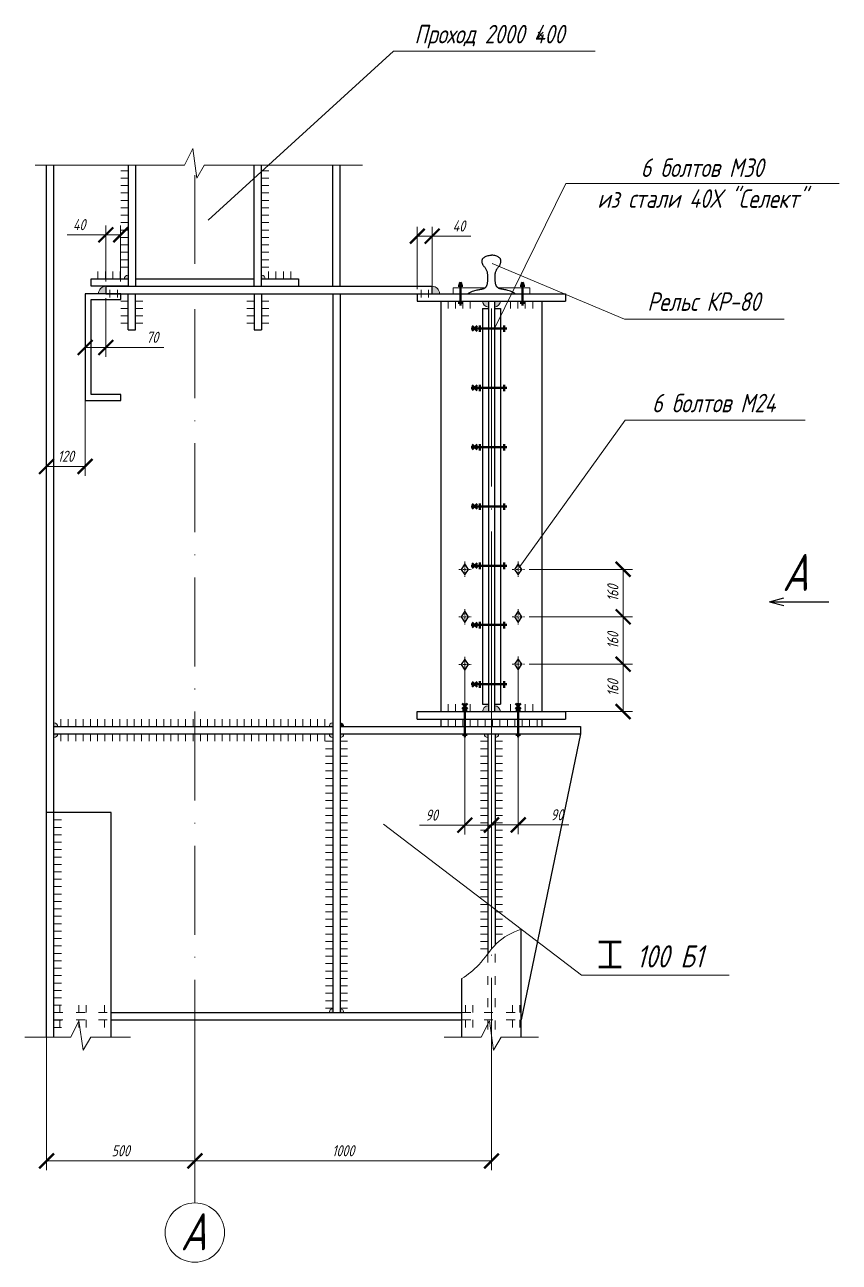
# Model space of a CAD drawing. Header units: millimetres. Extents: x 1665 to 4316, y 443 to 1647.
# Drawn here: x 2274.4 to 2384.2, y 1363 to 1530 of the extents above; entities that cross this region are included whole.
import ezdxf

# ---------------------------------------------------------------- set-up
doc = ezdxf.new("R2010")
doc.units = ezdxf.units.MM
for name, pattern in [('ACAD_ISO03W100', [30, 12, -18]), ('ACAD_ISO04W100', [30, 24, -3, 0, -3]), ('ACAD_ISO10W100', [18, 12, -3, 0, -3])]:
    doc.linetypes.add(name, pattern=pattern)
doc.layers.get('0').update_dxf_attribs({"lineweight": 18})
doc.layers.add('2', color=213, linetype='Continuous', lineweight=20)
doc.styles.get("Standard").update_dxf_attribs({"font": 'romans.shx', "width": 0.75, "oblique": 15, "height": 1.5})
doc.dimstyles.new('ISO-25', dxfattribs={"dimtxt": 1.5, "dimasz": 2, "dimexe": 1.25, "dimexo": 0.625, "dimtad": 1, "dimtxsty": 'Standard', "dimblk": 'ARCHTICK', "dimcen": 2.5, "dimadec": 0, "dimazin": 0, "dimtfac": 1, "dimtmove": 0, "dimatfit": 3, "dimldrblk": 'NONE', "dimfxl": 1, "dimlwd": 18, "dimlwe": 18, "dimarcsym": 0})

# ---------------------------------------------------------------- blocks, each defined once
blk = doc.blocks.new('_ArchTick')
at = {"color": 0, "linetype": 'ByBlock', "const_width": 0.15}
blk.add_lwpolyline([(-0.5, -0.5), (0.5, 0.5)], dxfattribs=at)
blk = doc.blocks.new('*D274')
at = {"color": 0, "lineweight": 18, "transparency": 16777216}
for p, q in [((2277.3, 1493.06), (2277.3, 1469.12)), ((2282.5, 1493.06), (2282.5, 1469.12)), ((2277.3, 1470.37), (2282.5, 1470.37))]:
    blk.add_line(p, q, dxfattribs=at)
at = {"layer": 'Defpoints', "color": 0, "transparency": 16777216}
for p in [(2277.3, 1493.69), (2282.5, 1493.69), (2282.5, 1470.37)]:
    blk.add_point(p, dxfattribs=at)
at = {"color": 0, "lineweight": 18, "transparency": 16777216, "xscale": 2, "yscale": 2, "zscale": 2, "rotation": 180}
blk.add_blockref('_ArchTick', (2277.3, 1470.37), dxfattribs=at)
at = {"color": 0, "lineweight": 18, "transparency": 16777216, "xscale": 2, "yscale": 2, "zscale": 2}
blk.add_blockref('_ArchTick', (2282.5, 1470.37), dxfattribs=at)
at = {"color": 0, "transparency": 16777216, "insert": (2279.9, 1471.75), "char_height": 1.5, "attachment_point": 5}
blk.add_mtext('120', dxfattribs=at)
blk = doc.blocks.new('_None')
blk = doc.blocks.new('*D275')
at = {"color": 0, "lineweight": 18, "transparency": 16777216}
for p, q in [((2327.3, 1494.31), (2327.3, 1502.7)), ((2327.3, 1501.45), (2329.3, 1501.45)), ((2329.3, 1494.31), (2329.3, 1502.7)), ((2329.3, 1501.45), (2334.51, 1501.45))]:
    blk.add_line(p, q, dxfattribs=at)
at = {"layer": 'Defpoints', "color": 0, "transparency": 16777216}
for p in [(2329.3, 1501.45), (2327.3, 1493.69), (2329.3, 1493.69)]:
    blk.add_point(p, dxfattribs=at)
at = {"color": 0, "lineweight": 18, "transparency": 16777216, "xscale": 2, "yscale": 2, "zscale": 2, "rotation": 180}
blk.add_blockref('_ArchTick', (2327.3, 1501.45), dxfattribs=at)
at = {"color": 0, "lineweight": 18, "transparency": 16777216, "xscale": 2, "yscale": 2, "zscale": 2}
blk.add_blockref('_ArchTick', (2329.3, 1501.45), dxfattribs=at)
at = {"color": 0, "transparency": 16777216, "insert": (2332.91, 1502.82), "char_height": 1.5, "attachment_point": 5}
blk.add_mtext('40', dxfattribs=at)
blk = doc.blocks.new('*D276')
at = {"color": 0, "lineweight": 18, "transparency": 16777216}
for p, q in [((2285.3, 1495.31), (2285.3, 1502.88)), ((2287.3, 1495.31), (2287.3, 1502.88)), ((2285.3, 1501.63), (2280.09, 1501.63)), ((2287.3, 1501.63), (2285.3, 1501.63))]:
    blk.add_line(p, q, dxfattribs=at)
at = {"layer": 'Defpoints', "color": 0, "transparency": 16777216}
for p in [(2287.3, 1501.63), (2285.3, 1494.69), (2287.3, 1494.69)]:
    blk.add_point(p, dxfattribs=at)
at = {"color": 0, "lineweight": 18, "transparency": 16777216, "xscale": 2, "yscale": 2, "zscale": 2, "rotation": 180}
blk.add_blockref('_ArchTick', (2285.3, 1501.63), dxfattribs=at)
at = {"color": 0, "lineweight": 18, "transparency": 16777216, "xscale": 2, "yscale": 2, "zscale": 2}
blk.add_blockref('_ArchTick', (2287.3, 1501.63), dxfattribs=at)
at = {"color": 0, "transparency": 16777216, "insert": (2281.7, 1503), "char_height": 1.5, "attachment_point": 5}
blk.add_mtext('40', dxfattribs=at)
blk = doc.blocks.new('*D277')
at = {"color": 0, "lineweight": 18, "transparency": 16777216}
for p, q in [((2282.5, 1493.06), (2282.5, 1485.17)), ((2285.3, 1493.06), (2285.3, 1485.17)), ((2282.5, 1486.42), (2285.3, 1486.42)), ((2285.3, 1486.42), (2293.12, 1486.42))]:
    blk.add_line(p, q, dxfattribs=at)
at = {"layer": 'Defpoints', "color": 0, "transparency": 16777216}
for p in [(2282.5, 1493.69), (2285.3, 1493.69), (2282.5, 1486.42)]:
    blk.add_point(p, dxfattribs=at)
at = {"color": 0, "lineweight": 18, "transparency": 16777216, "xscale": 2, "yscale": 2, "zscale": 2, "rotation": 180}
blk.add_blockref('_ArchTick', (2282.5, 1486.42), dxfattribs=at)
at = {"color": 0, "lineweight": 18, "transparency": 16777216, "xscale": 2, "yscale": 2, "zscale": 2}
blk.add_blockref('_ArchTick', (2285.3, 1486.42), dxfattribs=at)
at = {"color": 0, "transparency": 16777216, "insert": (2291.56, 1487.8), "char_height": 1.5, "attachment_point": 5}
blk.add_mtext('70', dxfattribs=at)
blk = doc.blocks.new('*D278')
at = {"color": 0, "lineweight": 18, "transparency": 16777216}
for p, q in [((2333.7, 1444), (2333.7, 1420.71)), ((2337.3, 1438.66), (2337.3, 1420.71)), ((2333.7, 1421.96), (2327.61, 1421.96)), ((2337.3, 1421.96), (2333.7, 1421.96))]:
    blk.add_line(p, q, dxfattribs=at)
at = {"layer": 'Defpoints', "color": 0, "transparency": 16777216}
for p in [(2333.7, 1444.62), (2337.3, 1439.29), (2333.7, 1421.96)]:
    blk.add_point(p, dxfattribs=at)
at = {"color": 0, "lineweight": 18, "transparency": 16777216, "xscale": 2, "yscale": 2, "zscale": 2, "rotation": 180}
blk.add_blockref('_ArchTick', (2333.7, 1421.96), dxfattribs=at)
at = {"color": 0, "lineweight": 18, "transparency": 16777216, "xscale": 2, "yscale": 2, "zscale": 2}
blk.add_blockref('_ArchTick', (2337.3, 1421.96), dxfattribs=at)
at = {"color": 0, "transparency": 16777216, "insert": (2329.23, 1423.33), "char_height": 1.5, "attachment_point": 5}
blk.add_mtext('90', dxfattribs=at)
blk = doc.blocks.new('*D265')
at = {"color": 0, "lineweight": 18, "transparency": 16777216}
for p, q in [((2337.3, 1444.17), (2337.3, 1420.75)), ((2340.9, 1444.17), (2340.9, 1420.75)), ((2337.3, 1422), (2340.9, 1422)), ((2340.9, 1422), (2347.73, 1422))]:
    blk.add_line(p, q, dxfattribs=at)
at = {"layer": 'Defpoints', "color": 0, "transparency": 16777216}
for p in [(2337.3, 1444.8), (2340.9, 1444.8), (2340.9, 1422)]:
    blk.add_point(p, dxfattribs=at)
at = {"color": 0, "lineweight": 18, "transparency": 16777216, "xscale": 2, "yscale": 2, "zscale": 2, "rotation": 180}
blk.add_blockref('_ArchTick', (2337.3, 1422), dxfattribs=at)
at = {"color": 0, "lineweight": 18, "transparency": 16777216, "xscale": 2, "yscale": 2, "zscale": 2}
blk.add_blockref('_ArchTick', (2340.9, 1422), dxfattribs=at)
at = {"color": 0, "transparency": 16777216, "insert": (2346.12, 1423.38), "char_height": 1.5, "attachment_point": 5}
blk.add_mtext('90', dxfattribs=at)
blk = doc.blocks.new('*D279')
at = {"color": 0, "lineweight": 18, "transparency": 16777216}
for p, q in [((2342.37, 1456.49), (2356.3, 1456.49)), ((2355.05, 1456.49), (2355.05, 1450.09)), ((2342.37, 1450.09), (2356.3, 1450.09))]:
    blk.add_line(p, q, dxfattribs=at)
at = {"layer": 'Defpoints', "color": 0, "transparency": 16777216}
for p in [(2341.74, 1456.49), (2341.74, 1450.09), (2355.05, 1450.09)]:
    blk.add_point(p, dxfattribs=at)
at = {"color": 0, "lineweight": 18, "transparency": 16777216, "xscale": 2, "yscale": 2, "zscale": 2}
for p, rotation in [((2355.05, 1456.49), 90), ((2355.05, 1450.09), 270)]:
    blk.add_blockref('_ArchTick', p, dxfattribs=dict(at, rotation=rotation))
at = {"color": 0, "transparency": 16777216, "insert": (2353.67, 1453.29), "char_height": 1.5, "attachment_point": 5, "rotation": 90}
blk.add_mtext('160', dxfattribs=at)
blk = doc.blocks.new('*D266')
at = {"color": 0, "lineweight": 18, "transparency": 16777216}
for p, q in [((2342.37, 1443.69), (2356.3, 1443.69)), ((2355.05, 1443.69), (2355.05, 1437.29)), ((2342.37, 1437.29), (2356.3, 1437.29))]:
    blk.add_line(p, q, dxfattribs=at)
at = {"layer": 'Defpoints', "color": 0, "transparency": 16777216}
for p in [(2341.74, 1443.69), (2341.74, 1437.29), (2355.05, 1437.29)]:
    blk.add_point(p, dxfattribs=at)
at = {"color": 0, "lineweight": 18, "transparency": 16777216, "xscale": 2, "yscale": 2, "zscale": 2}
for p, rotation in [((2355.05, 1443.69), 90), ((2355.05, 1437.29), 270)]:
    blk.add_blockref('_ArchTick', p, dxfattribs=dict(at, rotation=rotation))
at = {"color": 0, "transparency": 16777216, "insert": (2353.67, 1440.49), "char_height": 1.5, "attachment_point": 5, "rotation": 90}
blk.add_mtext('160', dxfattribs=at)
blk = doc.blocks.new('*D267')
at = {"color": 0, "lineweight": 18, "transparency": 16777216}
for p, q in [((2342.37, 1450.09), (2356.3, 1450.09)), ((2355.05, 1450.09), (2355.05, 1443.69)), ((2342.37, 1443.69), (2356.3, 1443.69))]:
    blk.add_line(p, q, dxfattribs=at)
at = {"layer": 'Defpoints', "color": 0, "transparency": 16777216}
for p in [(2341.74, 1450.09), (2341.74, 1443.69), (2355.05, 1443.69)]:
    blk.add_point(p, dxfattribs=at)
at = {"color": 0, "lineweight": 18, "transparency": 16777216, "xscale": 2, "yscale": 2, "zscale": 2}
for p, rotation in [((2355.05, 1450.09), 90), ((2355.05, 1443.69), 270)]:
    blk.add_blockref('_ArchTick', p, dxfattribs=dict(at, rotation=rotation))
at = {"color": 0, "transparency": 16777216, "insert": (2353.67, 1446.89), "char_height": 1.5, "attachment_point": 5, "rotation": 90}
blk.add_mtext('160', dxfattribs=at)
blk = doc.blocks.new('*D281')
at = {"color": 0, "lineweight": 18, "transparency": 16777216}
for p, q in [((2277.3, 1396.06), (2277.3, 1375.41)), ((2297.3, 1396.06), (2297.3, 1375.41)), ((2297.3, 1376.66), (2277.3, 1376.66))]:
    blk.add_line(p, q, dxfattribs=at)
at = {"layer": 'Defpoints', "color": 0, "transparency": 16777216}
for p in [(2277.3, 1396.69), (2297.3, 1396.69), (2277.3, 1376.66)]:
    blk.add_point(p, dxfattribs=at)
at = {"color": 0, "lineweight": 18, "transparency": 16777216, "xscale": 2, "yscale": 2, "zscale": 2, "rotation": 180}
blk.add_blockref('_ArchTick', (2277.3, 1376.66), dxfattribs=at)
at = {"color": 0, "lineweight": 18, "transparency": 16777216, "xscale": 2, "yscale": 2, "zscale": 2}
blk.add_blockref('_ArchTick', (2297.3, 1376.66), dxfattribs=at)
at = {"color": 0, "transparency": 16777216, "insert": (2287.3, 1378.04), "char_height": 1.5, "attachment_point": 5}
blk.add_mtext('500', dxfattribs=at)
blk = doc.blocks.new('*D268')
at = {"color": 0, "lineweight": 18, "transparency": 16777216}
for p, q in [((2297.3, 1395.06), (2297.3, 1375.41)), ((2337.3, 1395.06), (2337.3, 1375.41)), ((2297.3, 1376.66), (2337.3, 1376.66))]:
    blk.add_line(p, q, dxfattribs=at)
at = {"layer": 'Defpoints', "color": 0, "transparency": 16777216}
for p in [(2297.3, 1395.69), (2337.3, 1395.69), (2337.3, 1376.66)]:
    blk.add_point(p, dxfattribs=at)
at = {"color": 0, "lineweight": 18, "transparency": 16777216, "xscale": 2, "yscale": 2, "zscale": 2, "rotation": 180}
blk.add_blockref('_ArchTick', (2297.3, 1376.66), dxfattribs=at)
at = {"color": 0, "lineweight": 18, "transparency": 16777216, "xscale": 2, "yscale": 2, "zscale": 2}
blk.add_blockref('_ArchTick', (2337.3, 1376.66), dxfattribs=at)
at = {"color": 0, "transparency": 16777216, "insert": (2317.3, 1378.04), "char_height": 1.5, "attachment_point": 5}
blk.add_mtext('1000', dxfattribs=at)

msp = doc.modelspace()

# ---------------------------------------------------------------- hatches: boundary and pattern name
h = msp.add_hatch(color=256)
h.dxf.hatch_style = 1
h.paths.add_polyline_path([(2288.302, 1496.186, 0.4142136), (2287.802, 1495.686), (2288.302, 1495.686)])
h.paths.add_polyline_path([(2306.802, 1495.686, 0.4142136), (2306.302, 1496.186), (2306.302, 1495.686)])
h = msp.add_hatch(color=256)
h.dxf.hatch_style = 1
h.paths.add_polyline_path([(2284.302, 1493.686), (2285.302, 1493.686), (2285.302, 1494.686, 0.4142136)])
h.paths.add_polyline_path([(2329.302, 1493.686), (2330.302, 1493.686, 0.4142136), (2329.302, 1494.686)])
h = msp.add_hatch(color=256)
h.dxf.hatch_style = 1
h.paths.add_polyline_path([(2336.902, 1438.086, 0.4142136), (2336.102, 1437.286), (2336.902, 1437.286)])
h.paths.add_polyline_path([(2337.702, 1438.086), (2337.702, 1437.286), (2338.502, 1437.286, 0.4142136)])
h.paths.add_polyline_path([(2336.902, 1492.686), (2336.102, 1492.686, 0.4142136), (2336.902, 1491.886)])
h.paths.add_polyline_path([(2338.502, 1492.686), (2337.702, 1492.686), (2337.702, 1491.886, 0.4142136)])
h = msp.add_hatch(color=256)
h.dxf.hatch_style = 1
h.paths.add_polyline_path([(2315.402, 1435.286), (2315.902, 1435.286), (2315.902, 1435.786, 0.4142136)])
h.paths.add_polyline_path([(2315.402, 1434.286, 0.4142136), (2315.902, 1433.786), (2315.902, 1434.286)])
h.paths.add_polyline_path([(2316.902, 1433.786, 0.4142136), (2317.402, 1434.286), (2316.902, 1434.286)])
h.paths.add_polyline_path([(2278.802, 1435.286, 0.4142136), (2278.302, 1435.786), (2278.302, 1435.286)])
h.paths.add_polyline_path([(2278.302, 1434.286), (2278.302, 1433.786, 0.4142136), (2278.802, 1434.286)])
h.paths.add_polyline_path([(2315.902, 1396.686), (2315.902, 1397.186, 0.4142136), (2315.402, 1396.686)])
h.paths.add_polyline_path([(2316.902, 1397.186), (2316.902, 1396.686), (2317.402, 1396.686, 0.4142136)])
h.paths.add_polyline_path([(2336.302, 1434.286, 0.4142136), (2336.802, 1433.786), (2336.802, 1434.286)])
h.paths.add_polyline_path([(2337.802, 1434.286), (2337.802, 1433.786, 0.4142136), (2338.302, 1434.286)])
h = msp.add_hatch(color=256)
h.dxf.hatch_style = 1
h.paths.add_polyline_path([(2316.902, 1435.786), (2316.902, 1435.286), (2317.402, 1435.286, 0.4142136)])

# ---------------------------------------------------------------- linework, layer by layer
for p, q in [((2343.61, 1528.95), (2344.288, 1528.271)), ((2344.288, 1528.95), (2343.61, 1528.271)), ((2299.094, 1503.585), (2324.071, 1526.431)), ((2324.071, 1526.431), (2351.268, 1526.431)), ((2297.014, 1513.259), (2295.913, 1511.043)), ((2297.59, 1509.287), (2297.014, 1513.259)), ((2275.787, 1511.043), (2295.913, 1511.043)), ((2288.302, 1510.273), (2287.302, 1510.273)), ((2298.625, 1511.049), (2297.59, 1509.287)), ((2298.621, 1511.043), (2319.899, 1511.043)), ((2307.302, 1510.273), (2306.302, 1510.273)), ((2288.302, 1509.273), (2287.302, 1509.273)), ((2288.302, 1508.273), (2287.302, 1508.273)), ((2307.302, 1509.273), (2306.302, 1509.273)), ((2307.302, 1508.273), (2306.302, 1508.273)), ((2337.702, 1488.986), (2347.336, 1508.55)), ((2347.336, 1508.55), (2384.19, 1508.55)), ((2288.302, 1507.273), (2287.302, 1507.273)), ((2288.302, 1506.273), (2287.302, 1506.273)), ((2307.302, 1507.273), (2306.302, 1507.273)), ((2307.302, 1506.273), (2306.302, 1506.273)), ((2288.302, 1505.273), (2287.302, 1505.273)), ((2307.302, 1505.273), (2306.302, 1505.273)), ((2288.302, 1504.273), (2287.302, 1504.273)), ((2288.302, 1503.273), (2287.302, 1503.273)), ((2307.302, 1504.273), (2306.302, 1504.273)), ((2307.302, 1503.273), (2306.302, 1503.273)), ((2288.302, 1502.273), (2287.302, 1502.273)), ((2288.302, 1501.273), (2287.302, 1501.273)), ((2307.302, 1502.273), (2306.302, 1502.273)), ((2307.302, 1501.273), (2306.302, 1501.273)), ((2288.302, 1500.273), (2287.302, 1500.273)), ((2307.302, 1500.273), (2306.302, 1500.273)), ((2288.302, 1499.273), (2287.302, 1499.273)), ((2288.302, 1498.273), (2287.302, 1498.273)), ((2307.302, 1499.273), (2306.302, 1499.273)), ((2307.302, 1498.273), (2306.302, 1498.273)), ((2284.245, 1495.686), (2284.245, 1496.686)), ((2285.245, 1495.686), (2285.245, 1496.686)), ((2286.245, 1495.686), (2286.245, 1496.686)), ((2287.245, 1495.686), (2287.245, 1496.686)), ((2288.302, 1497.273), (2287.302, 1497.273)), ((2307.302, 1497.273), (2306.302, 1497.273)), ((2307.245, 1495.686), (2307.245, 1496.686)), ((2308.245, 1495.686), (2308.245, 1496.686)), ((2309.245, 1495.686), (2309.245, 1496.686)), ((2310.245, 1495.686), (2310.245, 1496.686)), ((2337.375, 1497.753), (2355.231, 1490.25)), ((2332.122, 1493.686), (2332.122, 1494.486)), ((2332.122, 1494.486), (2336.439, 1494.486)), ((2338.158, 1494.486), (2342.482, 1494.486)), ((2342.482, 1493.686), (2342.482, 1494.486)), ((2285.858, 1493.186), (2285.858, 1494.186)), ((2286.858, 1493.186), (2286.858, 1494.186)), ((2327.818, 1493.186), (2327.818, 1494.186)), ((2328.818, 1493.186), (2328.818, 1494.186)), ((2288.302, 1492.686), (2287.302, 1492.686)), ((2288.302, 1491.686), (2287.302, 1491.686)), ((2290.302, 1492.686), (2289.302, 1492.686)), ((2290.302, 1491.686), (2289.302, 1491.686)), ((2305.302, 1492.686), (2304.302, 1492.686)), ((2305.302, 1491.686), (2304.302, 1491.686)), ((2307.302, 1492.686), (2306.302, 1492.686)), ((2307.302, 1491.686), (2306.302, 1491.686)), ((2331.445, 1491.686), (2331.445, 1492.686)), ((2332.445, 1491.686), (2332.445, 1492.686)), ((2333.445, 1491.686), (2333.445, 1492.686)), ((2334.445, 1491.686), (2334.445, 1492.686)), ((2339.859, 1491.686), (2339.859, 1492.686)), ((2340.859, 1491.686), (2340.859, 1492.686)), ((2341.859, 1491.686), (2341.859, 1492.686)), ((2342.859, 1491.686), (2342.859, 1492.686)), ((2288.302, 1490.686), (2287.302, 1490.686)), ((2288.302, 1489.686), (2287.302, 1489.686)), ((2290.302, 1490.686), (2289.302, 1490.686)), ((2290.302, 1489.686), (2289.302, 1489.686)), ((2305.302, 1490.686), (2304.302, 1490.686)), ((2305.302, 1489.686), (2304.302, 1489.686)), ((2307.302, 1490.686), (2306.302, 1490.686)), ((2307.302, 1489.686), (2306.302, 1489.686)), ((2355.231, 1490.25), (2376.788, 1490.25)), ((2341.052, 1456.731), (2355.349, 1476.603)), ((2355.349, 1476.603), (2379.581, 1476.603)), ((2331.445, 1437.286), (2331.445, 1438.286)), ((2332.445, 1437.286), (2332.445, 1438.286)), ((2334.445, 1437.286), (2334.445, 1438.286)), ((2339.859, 1437.286), (2339.859, 1438.286)), ((2341.859, 1437.286), (2341.859, 1438.286)), ((2342.859, 1437.286), (2342.859, 1438.286)), ((2279.245, 1435.286), (2279.245, 1436.286)), ((2280.245, 1435.286), (2280.245, 1436.286)), ((2281.245, 1435.286), (2281.245, 1436.286)), ((2282.245, 1435.286), (2282.245, 1436.286)), ((2283.245, 1435.286), (2283.245, 1436.286)), ((2284.185, 1435.286), (2284.185, 1436.286)), ((2285.185, 1435.286), (2285.185, 1436.286)), ((2286.185, 1435.286), (2286.185, 1436.286)), ((2287.185, 1435.286), (2287.185, 1436.286)), ((2288.185, 1435.286), (2288.185, 1436.286)), ((2289.125, 1435.286), (2289.125, 1436.286)), ((2290.125, 1435.286), (2290.125, 1436.286)), ((2291.125, 1435.286), (2291.125, 1436.286)), ((2292.125, 1435.286), (2292.125, 1436.286)), ((2293.125, 1435.286), (2293.125, 1436.286)), ((2294.065, 1435.286), (2294.065, 1436.286)), ((2295.065, 1435.286), (2295.065, 1436.286)), ((2296.065, 1435.286), (2296.065, 1436.286)), ((2297.065, 1435.286), (2297.065, 1436.286)), ((2298.065, 1435.286), (2298.065, 1436.286)), ((2299.005, 1435.286), (2299.005, 1436.286)), ((2300.005, 1435.286), (2300.005, 1436.286)), ((2301.005, 1435.286), (2301.005, 1436.286)), ((2302.005, 1435.286), (2302.005, 1436.286)), ((2303.005, 1435.286), (2303.005, 1436.286)), ((2303.945, 1435.286), (2303.945, 1436.286)), ((2304.945, 1435.286), (2304.945, 1436.286)), ((2305.945, 1435.286), (2305.945, 1436.286)), ((2306.945, 1435.286), (2306.945, 1436.286)), ((2307.945, 1435.286), (2307.945, 1436.286)), ((2308.885, 1435.286), (2308.885, 1436.286)), ((2309.885, 1435.286), (2309.885, 1436.286)), ((2310.885, 1435.286), (2310.885, 1436.286)), ((2311.885, 1435.286), (2311.885, 1436.286)), ((2312.885, 1435.286), (2312.885, 1436.286)), ((2313.825, 1435.286), (2313.825, 1436.286)), ((2314.825, 1435.286), (2314.825, 1436.286)), ((2329.902, 1436.286), (2344.702, 1436.286)), ((2336.902, 1437.286), (2330.502, 1437.286)), ((2331.445, 1435.286), (2331.445, 1436.286)), ((2332.445, 1435.286), (2332.445, 1436.286)), ((2333.445, 1435.286), (2333.445, 1436.286)), ((2334.445, 1435.286), (2334.445, 1436.286)), ((2335.445, 1435.286), (2335.445, 1436.286)), ((2336.445, 1435.286), (2336.445, 1436.286)), ((2337.445, 1435.286), (2337.445, 1436.286)), ((2338.445, 1435.286), (2338.445, 1436.286)), ((2339.441, 1435.286), (2339.441, 1436.286)), ((2340.441, 1435.286), (2340.441, 1436.286)), ((2341.441, 1435.286), (2341.441, 1436.286)), ((2342.441, 1435.286), (2342.441, 1436.286)), ((2343.441, 1435.286), (2343.441, 1436.286)), ((2279.245, 1433.286), (2279.245, 1434.286)), ((2280.245, 1433.286), (2280.245, 1434.286)), ((2281.245, 1433.286), (2281.245, 1434.286)), ((2282.245, 1433.286), (2282.245, 1434.286)), ((2283.245, 1433.286), (2283.245, 1434.286)), ((2284.185, 1433.286), (2284.185, 1434.286)), ((2285.185, 1433.286), (2285.185, 1434.286)), ((2286.185, 1433.286), (2286.185, 1434.286)), ((2287.185, 1433.286), (2287.185, 1434.286)), ((2288.185, 1433.286), (2288.185, 1434.286)), ((2289.125, 1433.286), (2289.125, 1434.286)), ((2290.125, 1433.286), (2290.125, 1434.286)), ((2291.125, 1433.286), (2291.125, 1434.286)), ((2292.125, 1433.286), (2292.125, 1434.286)), ((2293.125, 1433.286), (2293.125, 1434.286)), ((2294.065, 1433.286), (2294.065, 1434.286)), ((2295.065, 1433.286), (2295.065, 1434.286)), ((2296.065, 1433.286), (2296.065, 1434.286)), ((2297.065, 1433.286), (2297.065, 1434.286)), ((2298.065, 1433.286), (2298.065, 1434.286)), ((2299.005, 1433.286), (2299.005, 1434.286)), ((2300.005, 1433.286), (2300.005, 1434.286)), ((2301.005, 1433.286), (2301.005, 1434.286)), ((2302.005, 1433.286), (2302.005, 1434.286)), ((2303.005, 1433.286), (2303.005, 1434.286)), ((2303.945, 1433.286), (2303.945, 1434.286)), ((2304.945, 1433.286), (2304.945, 1434.286)), ((2305.945, 1433.286), (2305.945, 1434.286)), ((2306.945, 1433.286), (2306.945, 1434.286)), ((2307.945, 1433.286), (2307.945, 1434.286)), ((2308.885, 1433.286), (2308.885, 1434.286)), ((2309.885, 1433.286), (2309.885, 1434.286)), ((2310.885, 1433.286), (2310.885, 1434.286)), ((2311.885, 1433.286), (2311.885, 1434.286)), ((2312.885, 1433.286), (2312.885, 1434.286)), ((2313.825, 1433.286), (2313.825, 1434.286)), ((2314.825, 1433.286), (2314.825, 1434.286)), ((2315.902, 1433.286), (2314.902, 1433.286)), ((2317.902, 1433.286), (2316.902, 1433.286)), ((2336.802, 1433.286), (2335.802, 1433.286)), ((2337.302, 1434.286), (2337.302, 1405.248)), ((2338.802, 1433.286), (2337.802, 1433.286)), ((2315.902, 1432.286), (2314.902, 1432.286)), ((2315.902, 1431.286), (2314.902, 1431.286)), ((2317.902, 1432.286), (2316.902, 1432.286)), ((2317.902, 1431.286), (2316.902, 1431.286)), ((2336.802, 1432.286), (2335.802, 1432.286)), ((2336.802, 1431.286), (2335.802, 1431.286)), ((2338.802, 1432.286), (2337.802, 1432.286)), ((2338.802, 1431.286), (2337.802, 1431.286)), ((2315.902, 1430.286), (2314.902, 1430.286)), ((2317.902, 1430.286), (2316.902, 1430.286)), ((2336.802, 1430.286), (2335.802, 1430.286)), ((2338.802, 1430.286), (2337.802, 1430.286)), ((2315.902, 1429.286), (2314.902, 1429.286)), ((2315.902, 1428.286), (2314.902, 1428.286)), ((2317.902, 1429.286), (2316.902, 1429.286)), ((2317.902, 1428.286), (2316.902, 1428.286)), ((2336.802, 1429.286), (2335.802, 1429.286)), ((2336.802, 1428.286), (2335.802, 1428.286)), ((2338.802, 1429.286), (2337.802, 1429.286)), ((2338.802, 1428.286), (2337.802, 1428.286)), ((2315.902, 1427.286), (2314.902, 1427.286)), ((2315.902, 1426.286), (2314.902, 1426.286)), ((2317.902, 1427.286), (2316.902, 1427.286)), ((2317.902, 1426.286), (2316.902, 1426.286)), ((2336.802, 1427.286), (2335.802, 1427.286)), ((2336.802, 1426.286), (2335.802, 1426.286)), ((2338.802, 1427.286), (2337.802, 1427.286)), ((2338.802, 1426.286), (2337.802, 1426.286)), ((2315.902, 1425.286), (2314.902, 1425.286)), ((2317.902, 1425.286), (2316.902, 1425.286)), ((2336.802, 1425.286), (2335.802, 1425.286)), ((2338.802, 1425.286), (2337.802, 1425.286)), ((2279.302, 1422.674), (2278.302, 1422.674)), ((2315.902, 1424.286), (2314.902, 1424.286)), ((2315.902, 1423.286), (2314.902, 1423.286)), ((2317.902, 1424.286), (2316.902, 1424.286)), ((2317.902, 1423.286), (2316.902, 1423.286)), ((2336.802, 1424.286), (2335.802, 1424.286)), ((2336.802, 1423.286), (2335.802, 1423.286)), ((2338.802, 1424.286), (2337.802, 1424.286)), ((2338.802, 1423.286), (2337.802, 1423.286)), ((2279.302, 1421.674), (2278.302, 1421.674)), ((2315.902, 1422.286), (2314.902, 1422.286)), ((2315.902, 1421.286), (2314.902, 1421.286)), ((2317.902, 1422.286), (2316.902, 1422.286)), ((2317.902, 1421.286), (2316.902, 1421.286)), ((2322.745, 1422.099), (2349.441, 1401.734)), ((2336.802, 1422.286), (2335.802, 1422.286)), ((2336.802, 1421.286), (2335.802, 1421.286)), ((2338.802, 1422.286), (2337.802, 1422.286)), ((2338.802, 1421.286), (2337.802, 1421.286)), ((2279.302, 1420.674), (2278.302, 1420.674)), ((2279.302, 1419.674), (2278.302, 1419.674)), ((2315.902, 1420.286), (2314.902, 1420.286)), ((2317.902, 1420.286), (2316.902, 1420.286)), ((2336.802, 1420.286), (2335.802, 1420.286)), ((2338.802, 1420.286), (2337.802, 1420.286)), ((2279.302, 1418.674), (2278.302, 1418.674)), ((2279.302, 1417.674), (2278.302, 1417.674)), ((2315.902, 1419.286), (2314.902, 1419.286)), ((2315.902, 1418.286), (2314.902, 1418.286)), ((2317.902, 1419.286), (2316.902, 1419.286)), ((2317.902, 1418.286), (2316.902, 1418.286)), ((2336.802, 1419.286), (2335.802, 1419.286)), ((2336.802, 1418.286), (2335.802, 1418.286)), ((2338.802, 1419.286), (2337.802, 1419.286)), ((2338.802, 1418.286), (2337.802, 1418.286)), ((2279.302, 1416.674), (2278.302, 1416.674)), ((2315.902, 1417.286), (2314.902, 1417.286)), ((2315.902, 1416.286), (2314.902, 1416.286)), ((2317.902, 1417.286), (2316.902, 1417.286)), ((2317.902, 1416.286), (2316.902, 1416.286)), ((2336.802, 1417.286), (2335.802, 1417.286)), ((2336.802, 1416.286), (2335.802, 1416.286)), ((2338.802, 1417.286), (2337.802, 1417.286)), ((2338.802, 1416.286), (2337.802, 1416.286)), ((2279.302, 1415.674), (2278.302, 1415.674)), ((2279.302, 1414.674), (2278.302, 1414.674)), ((2315.902, 1415.286), (2314.902, 1415.286)), ((2317.902, 1415.286), (2316.902, 1415.286)), ((2336.802, 1415.286), (2335.802, 1415.286)), ((2338.802, 1415.286), (2337.802, 1415.286)), ((2279.302, 1413.674), (2278.302, 1413.674)), ((2279.302, 1412.674), (2278.302, 1412.674)), ((2315.902, 1414.286), (2314.902, 1414.286)), ((2315.902, 1413.286), (2314.902, 1413.286)), ((2317.902, 1414.286), (2316.902, 1414.286)), ((2317.902, 1413.286), (2316.902, 1413.286)), ((2336.802, 1414.286), (2335.802, 1414.286)), ((2336.802, 1413.286), (2335.802, 1413.286)), ((2338.802, 1414.286), (2337.802, 1414.286)), ((2338.802, 1413.286), (2337.802, 1413.286)), ((2279.302, 1411.674), (2278.302, 1411.674)), ((2315.902, 1412.286), (2314.902, 1412.286)), ((2315.902, 1411.286), (2314.902, 1411.286)), ((2317.902, 1412.286), (2316.902, 1412.286)), ((2317.902, 1411.286), (2316.902, 1411.286)), ((2336.802, 1412.286), (2335.802, 1412.286)), ((2336.802, 1411.286), (2335.802, 1411.286)), ((2338.802, 1412.286), (2337.802, 1412.286)), ((2338.802, 1411.286), (2337.802, 1411.286)), ((2279.302, 1410.674), (2278.302, 1410.674)), ((2279.302, 1409.674), (2278.302, 1409.674)), ((2315.902, 1410.286), (2314.902, 1410.286)), ((2317.902, 1410.286), (2316.902, 1410.286)), ((2336.802, 1410.286), (2335.802, 1410.286)), ((2338.802, 1410.286), (2337.802, 1410.286)), ((2279.302, 1408.674), (2278.302, 1408.674)), ((2279.302, 1407.674), (2278.302, 1407.674)), ((2315.902, 1409.286), (2314.902, 1409.286)), ((2315.902, 1408.286), (2314.902, 1408.286)), ((2317.902, 1409.286), (2316.902, 1409.286)), ((2317.902, 1408.286), (2316.902, 1408.286)), ((2336.802, 1409.286), (2335.802, 1409.286)), ((2336.802, 1408.286), (2335.802, 1408.286)), ((2338.802, 1409.286), (2337.802, 1409.286)), ((2338.802, 1408.286), (2337.802, 1408.286)), ((2279.302, 1406.674), (2278.302, 1406.674)), ((2315.902, 1407.286), (2314.902, 1407.286)), ((2315.902, 1406.286), (2314.902, 1406.286)), ((2317.902, 1407.286), (2316.902, 1407.286)), ((2317.902, 1406.286), (2316.902, 1406.286)), ((2336.802, 1407.286), (2335.802, 1407.286)), ((2336.802, 1406.286), (2335.802, 1406.286)), ((2338.802, 1407.286), (2337.802, 1407.286)), ((2279.302, 1405.674), (2278.302, 1405.674)), ((2279.302, 1404.674), (2278.302, 1404.674)), ((2315.902, 1405.286), (2314.902, 1405.286)), ((2317.902, 1405.286), (2316.902, 1405.286)), ((2336.802, 1405.286), (2335.802, 1405.286)), ((2279.302, 1403.674), (2278.302, 1403.674)), ((2279.302, 1402.674), (2278.302, 1402.674)), ((2315.902, 1404.286), (2314.902, 1404.286)), ((2315.902, 1403.286), (2314.902, 1403.286)), ((2317.902, 1404.286), (2316.902, 1404.286)), ((2317.902, 1403.286), (2316.902, 1403.286)), ((2279.302, 1401.674), (2278.302, 1401.674)), ((2315.902, 1402.286), (2314.902, 1402.286)), ((2315.902, 1401.286), (2314.902, 1401.286)), ((2317.902, 1402.286), (2316.902, 1402.286)), ((2317.902, 1401.286), (2316.902, 1401.286)), ((2349.441, 1401.734), (2369.351, 1401.734)), ((2279.302, 1400.674), (2278.302, 1400.674)), ((2279.302, 1399.674), (2278.302, 1399.674)), ((2315.902, 1400.286), (2314.902, 1400.286)), ((2315.902, 1399.286), (2314.902, 1399.286)), ((2317.902, 1400.286), (2316.902, 1400.286)), ((2317.902, 1399.286), (2316.902, 1399.286)), ((2279.302, 1398.674), (2278.302, 1398.674)), ((2279.302, 1397.674), (2278.302, 1397.674)), ((2279.082, 1396.674), (2279.082, 1397.674)), ((2281.667, 1396.686), (2281.667, 1397.686)), ((2282.667, 1396.686), (2282.667, 1397.686)), ((2285.122, 1396.686), (2285.122, 1397.686)), ((2315.902, 1398.286), (2314.902, 1398.286)), ((2317.902, 1398.286), (2316.902, 1398.286)), ((2333.806, 1396.686), (2333.806, 1397.686)), ((2334.806, 1396.686), (2334.806, 1397.686)), ((2340.122, 1396.686), (2340.122, 1397.686)), ((2341.122, 1396.686), (2341.122, 1397.686)), ((2279.302, 1396.674), (2278.302, 1396.674)), ((2315.902, 1397.286), (2314.902, 1397.286)), ((2317.902, 1397.286), (2316.902, 1397.286)), ((2279.302, 1395.674), (2278.302, 1395.674)), ((2279.302, 1394.674), (2278.302, 1394.674)), ((2279.082, 1394.674), (2279.082, 1395.674)), ((2281.667, 1395.59), (2280.565, 1393.374)), ((2281.667, 1394.686), (2281.667, 1395.686)), ((2282.242, 1391.619), (2281.667, 1395.59)), ((2282.667, 1394.686), (2282.667, 1395.686)), ((2285.122, 1394.686), (2285.122, 1395.686)), ((2333.806, 1394.686), (2333.806, 1395.686)), ((2334.806, 1394.686), (2334.806, 1395.686)), ((2337.014, 1395.59), (2335.913, 1393.374)), ((2337.59, 1391.619), (2337.014, 1395.59)), ((2340.122, 1394.686), (2340.122, 1395.686)), ((2341.122, 1394.686), (2341.122, 1395.686)), ((2274.371, 1393.374), (2280.565, 1393.374)), ((2283.277, 1393.38), (2282.242, 1391.619)), ((2283.274, 1393.374), (2288.633, 1393.374)), ((2330.902, 1393.374), (2335.913, 1393.374)), ((2338.625, 1393.38), (2337.59, 1391.619)), ((2338.621, 1393.374), (2343.663, 1393.374))]:
    msp.add_line(p, q)
at = {"linetype": 'ACAD_ISO10W100', "lineweight": 20}
msp.add_line((2297.302, 1370.994), (2297.302, 1511.273), dxfattribs=at)
at = {"lineweight": 30}
for p, q in [((2277.302, 1393.374), (2277.302, 1511.043)), ((2278.302, 1393.374), (2278.302, 1511.043)), ((2288.302, 1511.043), (2288.302, 1494.686)), ((2289.302, 1511.043), (2289.302, 1494.686)), ((2305.302, 1494.686), (2305.302, 1511.043)), ((2306.302, 1494.686), (2306.302, 1511.043)), ((2315.902, 1494.686), (2315.902, 1511.043)), ((2316.902, 1494.686), (2316.902, 1511.043)), ((2283.302, 1494.686), (2283.302, 1495.686)), ((2283.302, 1495.686), (2288.302, 1495.686)), ((2288.302, 1494.686), (2283.302, 1494.686)), ((2285.302, 1494.686), (2285.302, 1493.686)), ((2285.302, 1494.686), (2329.302, 1494.686)), ((2289.302, 1495.686), (2305.302, 1495.686)), ((2306.302, 1495.686), (2311.302, 1495.686)), ((2311.302, 1495.686), (2311.302, 1494.686)), ((2329.302, 1493.686), (2329.302, 1494.686)), ((2287.302, 1493.686), (2282.502, 1493.686)), ((2282.502, 1493.686), (2282.502, 1479.286)), ((2283.302, 1480.086), (2283.302, 1492.886)), ((2283.302, 1492.886), (2287.302, 1492.886)), ((2285.302, 1493.686), (2329.302, 1493.686)), ((2287.302, 1492.886), (2287.302, 1493.686)), ((2288.302, 1488.786), (2288.302, 1493.686)), ((2289.302, 1488.786), (2289.302, 1493.686)), ((2305.302, 1493.686), (2305.302, 1488.786)), ((2306.302, 1493.686), (2306.302, 1488.786)), ((2315.902, 1493.686), (2315.902, 1396.686)), ((2316.902, 1493.686), (2316.902, 1396.686)), ((2327.302, 1493.686), (2347.302, 1493.686)), ((2327.302, 1493.686), (2327.302, 1492.686)), ((2347.302, 1493.686), (2347.302, 1492.686)), ((2327.302, 1492.686), (2347.302, 1492.686)), ((2330.502, 1437.286), (2330.502, 1492.686)), ((2336.102, 1491.686), (2336.102, 1438.286)), ((2336.102, 1491.686), (2336.902, 1491.686)), ((2336.902, 1492.686), (2336.902, 1437.286)), ((2337.702, 1492.686), (2337.702, 1437.286)), ((2337.702, 1491.686), (2338.502, 1491.686)), ((2338.502, 1491.686), (2338.502, 1438.286)), ((2344.102, 1492.686), (2344.102, 1437.286)), ((2288.302, 1488.786), (2289.302, 1488.786)), ((2305.302, 1488.786), (2306.302, 1488.786)), ((2287.302, 1480.086), (2283.302, 1480.086)), ((2287.302, 1479.286), (2287.302, 1480.086)), ((2282.502, 1479.286), (2287.302, 1479.286)), ((2374.79, 1452.109), (2376.722, 1452.626)), ((2374.79, 1452.109), (2382.79, 1452.109)), ((2374.79, 1452.109), (2376.722, 1451.591)), ((2336.102, 1438.286), (2336.902, 1438.286)), ((2337.702, 1438.286), (2338.502, 1438.286)), ((2327.302, 1436.286), (2327.302, 1437.286)), ((2327.302, 1437.286), (2347.302, 1437.286)), ((2327.302, 1436.286), (2347.302, 1436.286)), ((2330.502, 1435.286), (2330.502, 1436.286)), ((2344.102, 1436.286), (2344.102, 1435.286)), ((2347.302, 1437.286), (2347.302, 1436.286)), ((2278.302, 1435.286), (2315.902, 1435.286)), ((2316.902, 1435.286), (2349.302, 1435.286)), ((2349.302, 1435.286), (2349.302, 1434.286)), ((2278.302, 1434.286), (2315.902, 1434.286)), ((2316.902, 1434.286), (2349.302, 1434.286)), ((2336.802, 1434.286), (2336.802, 1404.618)), ((2337.802, 1434.286), (2337.802, 1405.812)), ((2349.302, 1434.286), (2341.302, 1395.686)), ((2278.302, 1423.686), (2277.302, 1423.686)), ((2286.022, 1423.686), (2278.302, 1423.686)), ((2286.022, 1393.374), (2286.022, 1423.686)), ((2341.302, 1393.374), (2341.302, 1407.931)), ((2333.302, 1393.374), (2333.302, 1401.281)), ((2286.022, 1396.686), (2333.302, 1396.686)), ((2286.022, 1395.686), (2333.302, 1395.686))]:
    msp.add_line(p, q, dxfattribs=at)
at = {"lineweight": 50}
for p, q in [((2332.8, 1494.731), (2333.454, 1494.731)), ((2332.945, 1495.199), (2333.299, 1494.845)), ((2332.945, 1494.845), (2333.299, 1495.199)), ((2333.122, 1492.083), (2333.122, 1495.219)), ((2341.16, 1494.731), (2341.815, 1494.731)), ((2341.305, 1495.199), (2341.659, 1494.845)), ((2341.305, 1494.845), (2341.659, 1495.199)), ((2341.482, 1492.083), (2341.482, 1495.219)), ((2332.8, 1492.43), (2333.454, 1492.43)), ((2341.16, 1492.43), (2341.815, 1492.43)), ((2334.572, 1488.986), (2339.358, 1488.986)), ((2334.694, 1489.333), (2335.388, 1488.639)), ((2334.694, 1488.652), (2335.375, 1489.333)), ((2335.74, 1489.395), (2335.74, 1488.523)), ((2338.996, 1489.395), (2338.996, 1488.523)), ((2334.694, 1481.333), (2335.388, 1480.639)), ((2334.694, 1480.652), (2335.375, 1481.333)), ((2335.74, 1481.395), (2335.74, 1480.523)), ((2338.996, 1481.395), (2338.996, 1480.523)), ((2334.572, 1480.986), (2339.358, 1480.986)), ((2334.572, 1472.986), (2339.358, 1472.986)), ((2334.694, 1473.333), (2335.388, 1472.639)), ((2334.694, 1472.652), (2335.375, 1473.333)), ((2335.74, 1473.395), (2335.74, 1472.523)), ((2338.996, 1473.395), (2338.996, 1472.523)), ((2334.572, 1464.986), (2339.358, 1464.986)), ((2334.694, 1465.333), (2335.388, 1464.639)), ((2334.694, 1464.652), (2335.375, 1465.333)), ((2335.74, 1465.395), (2335.74, 1464.523)), ((2338.996, 1465.395), (2338.996, 1464.523)), ((2334.572, 1456.986), (2339.358, 1456.986)), ((2334.694, 1457.333), (2335.388, 1456.639)), ((2334.694, 1456.652), (2335.375, 1457.333)), ((2335.74, 1457.395), (2335.74, 1456.523)), ((2338.996, 1457.395), (2338.996, 1456.523)), ((2335.74, 1449.395), (2335.74, 1448.523)), ((2338.996, 1449.395), (2338.996, 1448.523)), ((2334.572, 1448.986), (2339.358, 1448.986)), ((2334.694, 1449.333), (2335.388, 1448.639)), ((2334.694, 1448.652), (2335.375, 1449.333)), ((2334.694, 1441.333), (2335.388, 1440.639)), ((2334.694, 1440.652), (2335.375, 1441.333)), ((2335.74, 1441.395), (2335.74, 1440.523)), ((2338.996, 1441.395), (2338.996, 1440.523)), ((2334.572, 1440.986), (2339.358, 1440.986)), ((2333.348, 1437.666), (2334.055, 1438.373)), ((2333.348, 1438.373), (2334.055, 1437.666)), ((2333.702, 1433.845), (2333.702, 1438.384)), ((2340.548, 1437.666), (2341.255, 1438.373)), ((2340.548, 1438.373), (2341.255, 1437.666)), ((2340.902, 1433.845), (2340.902, 1438.449)), ((2333.38, 1437.531), (2334.034, 1437.531)), ((2340.58, 1437.531), (2341.234, 1437.531)), ((2333.38, 1434.17), (2334.034, 1434.17)), ((2340.58, 1434.17), (2341.234, 1434.17))]:
    msp.add_line(p, q, dxfattribs=at)
at = {"linetype": 'ACAD_ISO04W100'}
msp.add_line((2337.302, 1491.686), (2337.302, 1386.885), dxfattribs=at)
at = {"linetype": 'ACAD_ISO04W100', "ltscale": 0.01}
for p, q in [((2332.893, 1456.486), (2334.54, 1456.486)), ((2333.702, 1457.53), (2333.702, 1455.422)), ((2340.093, 1456.486), (2341.74, 1456.486)), ((2340.902, 1457.53), (2340.902, 1455.422)), ((2333.702, 1451.13), (2333.702, 1449.022)), ((2340.902, 1451.13), (2340.902, 1449.022)), ((2332.893, 1450.086), (2334.54, 1450.086)), ((2340.093, 1450.086), (2341.74, 1450.086)), ((2333.702, 1444.672), (2333.702, 1442.564)), ((2340.902, 1444.73), (2340.902, 1442.622)), ((2332.893, 1443.628), (2334.54, 1443.628)), ((2340.093, 1443.686), (2341.74, 1443.686))]:
    msp.add_line(p, q, dxfattribs=at)
at = {"lineweight": 25}
for p, q in [((2333.702, 1457.236), (2333.202, 1456.486)), ((2333.202, 1456.486), (2333.702, 1455.736)), ((2334.202, 1456.486), (2333.702, 1457.236)), ((2333.702, 1455.736), (2334.202, 1456.486)), ((2340.902, 1457.236), (2340.402, 1456.486)), ((2340.402, 1456.486), (2340.902, 1455.736)), ((2341.402, 1456.486), (2340.902, 1457.236)), ((2340.902, 1455.736), (2341.402, 1456.486)), ((2333.702, 1450.836), (2333.202, 1450.086)), ((2333.202, 1450.086), (2333.702, 1449.336)), ((2334.202, 1450.086), (2333.702, 1450.836)), ((2333.702, 1449.336), (2334.202, 1450.086)), ((2340.902, 1450.836), (2340.402, 1450.086)), ((2340.402, 1450.086), (2340.902, 1449.336)), ((2341.402, 1450.086), (2340.902, 1450.836)), ((2340.902, 1449.336), (2341.402, 1450.086)), ((2333.702, 1444.378), (2333.202, 1443.628)), ((2334.202, 1443.628), (2333.702, 1444.378)), ((2340.902, 1444.436), (2340.402, 1443.686)), ((2341.402, 1443.686), (2340.902, 1444.436)), ((2333.202, 1443.628), (2333.702, 1442.878)), ((2333.702, 1442.878), (2334.202, 1443.628)), ((2340.402, 1443.686), (2340.902, 1442.936)), ((2340.902, 1442.936), (2341.402, 1443.686))]:
    msp.add_line(p, q, dxfattribs=at)
at = {"lineweight": 53}
for p, q in [((2351.785, 1406.221), (2354.785, 1406.221)), ((2353.285, 1406.221), (2353.285, 1402.835)), ((2351.785, 1402.835), (2354.785, 1402.835))]:
    msp.add_line(p, q, dxfattribs=at)
at = {"linetype": 'ACAD_ISO03W100', "ltscale": 0.1}
for p, q in [((2336.802, 1404.618), (2336.802, 1393.605)), ((2337.802, 1404.618), (2337.802, 1393.605)), ((2278.302, 1396.686), (2286.022, 1396.686)), ((2333.302, 1396.686), (2341.509, 1396.686)), ((2278.302, 1395.686), (2286.022, 1395.686)), ((2333.302, 1395.686), (2341.302, 1395.686))]:
    msp.add_line(p, q, dxfattribs=at)
msp.add_circle((2297.302, 1366.994), 4)
for centre, radius, start, end in [((2288.302, 1495.686), 0.5, 90, 180), ((2306.302, 1495.686), 0.5, 0, 90), ((2285.302, 1493.686), 1, 90, 180), ((2329.302, 1493.686), 1, 0, 90), ((2336.902, 1492.686), 0.8, 180, 270), ((2337.702, 1492.686), 0.8, 270, 0), ((2336.902, 1437.286), 0.8, 90, 180), ((2337.702, 1437.286), 0.8, 0, 90), ((2278.302, 1435.286), 0.5, 0, 90), ((2315.902, 1435.286), 0.5, 90, 180), ((2316.902, 1435.286), 0.5, 0, 90), ((2278.302, 1434.286), 0.5, 270, 0), ((2315.902, 1434.286), 0.5, 180, 270), ((2316.902, 1434.286), 0.5, 270, 0), ((2336.802, 1434.286), 0.5, 180, 270), ((2337.802, 1434.286), 0.5, 270, 0), ((2315.902, 1396.686), 0.5, 90, 180), ((2316.902, 1396.686), 0.5, 360, 90)]:
    msp.add_arc(centre, radius, start, end)
msp.add_open_spline([(2333.302, 1401.281), (2334.144, 1401.806), (2335.896, 1403.155), (2337.828, 1406.324), (2340.046, 1407.486), (2341.302, 1407.931)], degree=3, knots=[2.1494032, 2.1494032, 2.1494032, 2.1494032, 3.6388127, 5.5001202, 7.4782694, 7.4782694, 7.4782694, 7.4782694])
at = {"layer": '2', "color": 0, "lineweight": 30}
for points in [[(2334.122, 1493.686), (2334.182, 1493.736), (2334.364, 1493.856), (2334.547, 1493.953), (2334.729, 1494.029), (2334.906, 1494.088), (2335.076, 1494.133), (2335.236, 1494.168), (2335.384, 1494.197), (2335.518, 1494.221), (2335.638, 1494.243), (2335.745, 1494.262), (2335.841, 1494.28), (2335.926, 1494.296), (2336.001, 1494.311), (2336.067, 1494.326), (2336.126, 1494.34), (2336.179, 1494.355), (2336.225, 1494.371), (2336.267, 1494.387), (2336.305, 1494.403), (2336.339, 1494.421), (2336.371, 1494.44), (2336.401, 1494.459), (2336.431, 1494.48), (2336.46, 1494.502), (2336.489, 1494.525), (2336.518, 1494.55), (2336.546, 1494.578), (2336.573, 1494.609), (2336.6, 1494.642), (2336.625, 1494.679), (2336.648, 1494.719), (2336.67, 1494.764), (2336.691, 1494.813), (2336.71, 1494.868), (2336.727, 1494.928), (2336.743, 1494.995), (2336.758, 1495.07), (2336.771, 1495.152), (2336.783, 1495.242), (2336.794, 1495.341), (2336.803, 1495.447), (2336.811, 1495.56), (2336.816, 1495.676), (2336.819, 1495.796), (2336.819, 1495.917), (2336.816, 1496.037), (2336.809, 1496.156), (2336.799, 1496.272), (2336.785, 1496.385), (2336.767, 1496.493), (2336.745, 1496.597), (2336.717, 1496.696), (2336.685, 1496.79), (2336.648, 1496.879), (2336.605, 1496.962), (2336.557, 1497.039), (2336.504, 1497.112), (2336.449, 1497.18), (2336.393, 1497.247), (2336.337, 1497.312), (2336.283, 1497.378), (2336.233, 1497.445), (2336.187, 1497.515), (2336.148, 1497.589), (2336.115, 1497.666), (2336.088, 1497.744), (2336.067, 1497.823), (2336.052, 1497.902), (2336.043, 1497.98), (2336.038, 1498.054), (2336.039, 1498.125), (2336.045, 1498.191), (2336.057, 1498.253), (2336.076, 1498.312), (2336.102, 1498.368), (2336.138, 1498.423), (2336.184, 1498.476), (2336.24, 1498.529), (2336.309, 1498.582), (2336.391, 1498.637), (2336.485, 1498.69), (2336.592, 1498.741), (2336.71, 1498.787), (2336.841, 1498.826), (2336.984, 1498.857), (2337.137, 1498.878), (2337.302, 1498.886)], [(2340.482, 1493.686), (2340.422, 1493.736), (2340.24, 1493.856), (2340.057, 1493.953), (2339.875, 1494.029), (2339.698, 1494.088), (2339.528, 1494.133), (2339.368, 1494.168), (2339.22, 1494.197), (2339.086, 1494.221), (2338.966, 1494.243), (2338.858, 1494.262), (2338.763, 1494.28), (2338.678, 1494.296), (2338.603, 1494.311), (2338.537, 1494.326), (2338.478, 1494.34), (2338.425, 1494.355), (2338.379, 1494.371), (2338.337, 1494.387), (2338.299, 1494.403), (2338.265, 1494.421), (2338.233, 1494.44), (2338.203, 1494.459), (2338.173, 1494.48), (2338.144, 1494.502), (2338.115, 1494.525), (2338.086, 1494.55), (2338.058, 1494.578), (2338.03, 1494.609), (2338.004, 1494.642), (2337.979, 1494.679), (2337.955, 1494.719), (2337.933, 1494.764), (2337.913, 1494.813), (2337.894, 1494.868), (2337.877, 1494.928), (2337.861, 1494.995), (2337.846, 1495.07), (2337.833, 1495.152), (2337.821, 1495.242), (2337.81, 1495.341), (2337.801, 1495.447), (2337.793, 1495.56), (2337.788, 1495.676), (2337.785, 1495.796), (2337.785, 1495.917), (2337.788, 1496.037), (2337.794, 1496.156), (2337.804, 1496.272), (2337.818, 1496.385), (2337.837, 1496.493), (2337.859, 1496.597), (2337.886, 1496.696), (2337.919, 1496.79), (2337.956, 1496.879), (2337.999, 1496.962), (2338.047, 1497.039), (2338.1, 1497.112), (2338.155, 1497.18), (2338.211, 1497.247), (2338.267, 1497.312), (2338.321, 1497.378), (2338.371, 1497.445), (2338.417, 1497.515), (2338.456, 1497.589), (2338.489, 1497.666), (2338.516, 1497.744), (2338.536, 1497.823), (2338.551, 1497.902), (2338.561, 1497.98), (2338.565, 1498.054), (2338.565, 1498.125), (2338.559, 1498.191), (2338.547, 1498.253), (2338.528, 1498.312), (2338.502, 1498.368), (2338.466, 1498.423), (2338.42, 1498.476), (2338.364, 1498.529), (2338.295, 1498.582), (2338.213, 1498.637), (2338.119, 1498.69), (2338.012, 1498.741), (2337.893, 1498.787), (2337.763, 1498.826), (2337.62, 1498.857), (2337.467, 1498.878), (2337.302, 1498.886)]]:
    msp.add_lwpolyline(points, dxfattribs=at)

# ---------------------------------------------------------------- texts
for s, width, gutter_width, heights, insert, char_height, attachment_point in [('Проход 2000 400', 36.02042, 12.5, [0], (2337.018, 1528.367), 2.5, 5), ('6 болтов М30\\Pиз стали 40Х "Селект"', 36.02042, 12.5, [0], (2365.692, 1508.599), 2.5, 5), ('Рельс КР-80', 36.02042, 12.5, [0], (2365.921, 1492.609), 2.5, 5), ('6 болтов М24', 36.02042, 12.5, [0], (2367.257, 1478.925), 2.5, 5), ('А', 5.50366, 12.5, [7.743], (2376.523, 1458.575), 5, 1), ('100 Б1', 22.94433, 7.5, [0], (2356.874, 1405.766), 3, 1), ('А', 8.20492, 7.5, [0], (2297.123, 1367.107), 5, 5)]:
    msp.add_mtext_dynamic_manual_height_columns(s, width=width, gutter_width=gutter_width, heights=heights, dxfattribs=dict(insert=insert, char_height=char_height, attachment_point=attachment_point))

# ---------------------------------------------------------------- dimensions: what is measured, and where the dimension line sits
for base, p1, p2, text, picture, middle in [((2287.302, 1501.628), (2285.302, 1494.686), (2287.302, 1494.686), '40', '*D276', (2281.697, 1501.628)), ((2282.502, 1486.423), (2285.302, 1493.686), (2282.502, 1493.686), '70', '*D277', (2291.557, 1486.423)), ((2333.702, 1421.956), (2337.302, 1439.285), (2333.702, 1444.622), '90', '*D278', (2329.229, 1421.956)), ((2340.902, 1422.002), (2337.302, 1444.798), (2340.902, 1444.798), '90', '*D265', (2346.118, 1422.002))]:
    dim = msp.add_linear_dim(base=base, p1=p1, p2=p2, text=text, dimstyle='ISO-25')
    dim.commit()
    dim.dimension.update_dxf_attribs({"geometry": picture, "text_midpoint": middle, "dimtype": 160})
for base, p1, p2, text, picture, middle in [((2329.302, 1501.448), (2327.302, 1493.686), (2329.302, 1493.686), '40', '*D275', (2332.907, 1502.823)), ((2282.502, 1470.373), (2277.302, 1493.686), (2282.502, 1493.686), '120', '*D274', (2279.902, 1471.748)), ((2277.302, 1376.661), (2297.302, 1396.686), (2277.302, 1396.686), '500', '*D281', (2287.302, 1378.036)), ((2337.302, 1376.661), (2297.302, 1395.686), (2337.302, 1395.686), '1000', '*D268', (2317.302, 1378.036))]:
    dim = msp.add_linear_dim(base=base, p1=p1, p2=p2, text=text, dimstyle='ISO-25')
    dim.commit()
    dim.dimension.update_dxf_attribs({"geometry": picture, "text_midpoint": middle})
for base, p1, p2, picture, middle in [((2355.046, 1450.086), (2341.74, 1456.486), (2341.74, 1450.086), '*D279', (2353.671, 1453.286)), ((2355.046, 1443.686), (2341.74, 1450.086), (2341.74, 1443.686), '*D267', (2353.671, 1446.886)), ((2355.046, 1437.286), (2341.74, 1443.686), (2341.74, 1437.286), '*D266', (2353.671, 1440.486))]:
    dim = msp.add_linear_dim(base=base, p1=p1, p2=p2, angle=90, text='160', dimstyle='ISO-25')
    dim.commit()
    dim.dimension.update_dxf_attribs({"geometry": picture, "text_midpoint": middle})

doc.saveas('drawing.dxf')
